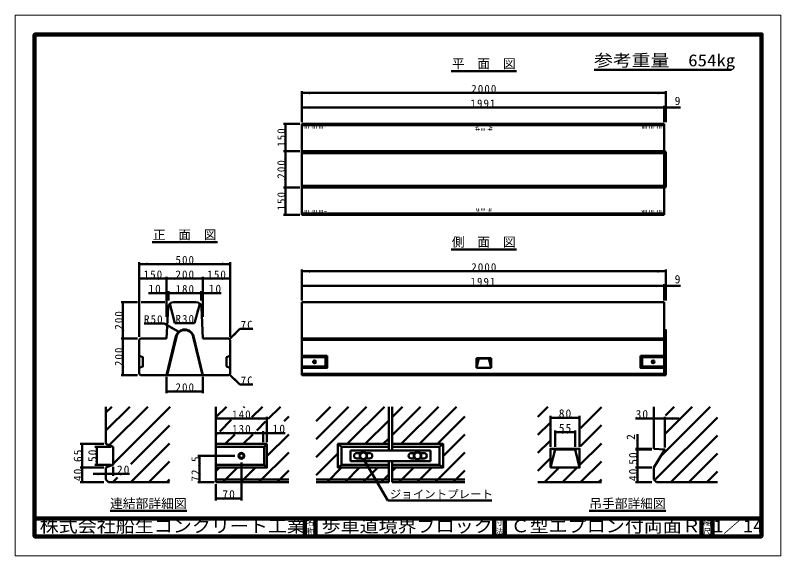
# Model space of a CAD drawing. Units: millimetres, scale not verified, with parts at other scales. Extents: x -2102 to 2102, y -1485 to 1485.
import ezdxf
from ezdxf.enums import TextEntityAlignment as Align

# ---------------------------------------------------------------- set-up
doc = ezdxf.new("R2010")
doc.units = ezdxf.units.MM
doc.header["$LTSCALE"] = 5
doc.linetypes.add('DOTTED', pattern=[1.75, 0.25, -1.5])
doc.layers.add('0-0_V-nasSTD', color=7, linetype='Continuous', lineweight=50)
doc.layers.add('0-1_0', color=7, linetype='Continuous', lineweight=50)
doc.styles.add('ＭＳ ゴシック', font='')
doc.styles.get('ＭＳ ゴシック').set_extended_font_data('MS Gothic')

msp = doc.modelspace()

# ---------------------------------------------------------------- linework, layer by layer
at = {"layer": '0-0_V-nasSTD', "lineweight": 100}
for p, q in [((-1997.5, 1380), (-1997.5, -1380)), ((-512.5, -1280), (-512.5, -1380)), ((-452.5, -1280), (-452.5, -1380)), ((527.5, -1280), (527.5, -1380)), ((587.5, -1280), (587.5, -1380)), ((1667.5, -1280), (1667.5, -1380)), ((1727.5, -1280), (1727.5, -1380)), ((-1997.5, -1380), (1997.5, -1380))]:
    msp.add_line(p, q, dxfattribs=at)
at = {"layer": '0-0_V-nasSTD'}
for p, q in [((-528.5, 1068.087), (-528.5, 898.087)), ((-528.5, 1058.087), (1471.5, 1058.087)), ((1471.5, 1068.087), (1471.5, 898.087)), ((-528.5, 978.087), (1462.5, 978.087)), ((1462.5, 988.087), (1462.5, 898.087)), ((1471.5, 978.087), (1462.5, 978.087)), ((1471.5, 978.087), (1551.5, 978.087)), ((-538.5, 888.087), (-628.5, 888.087)), ((-618.5, 738.087), (-618.5, 888.087)), ((-528.5, 888.087), (-528.5, 388.087)), ((1462.5, 888.087), (-528.5, 888.087)), ((1462.5, 888.087), (1462.5, 388.087)), ((1462.5, 881.087), (-528.5, 881.087)), ((-538.5, 738.087), (-628.5, 738.087)), ((-618.5, 738.087), (-618.5, 538.087)), ((-528.5, 738.087), (1462.5, 738.087)), ((-528.5, 728.087), (1462.5, 728.087)), ((1462.5, 738.087), (1471.5, 735.087)), ((1471.5, 735.087), (1471.5, 541.087)), ((-528.5, 548.087), (1462.5, 548.087)), ((-538.5, 538.087), (-628.5, 538.087)), ((-618.5, 538.087), (-618.5, 388.087)), ((-528.5, 538.087), (1462.5, 538.087)), ((1471.5, 541.087), (1462.5, 538.087)), ((-538.5, 388.087), (-628.5, 388.087)), ((1462.5, 395.087), (-528.5, 395.087)), ((1462.5, 388.087), (-528.5, 388.087)), ((-1421.5, 128.087), (-1421.5, -281.913)), ((-921.5, 128.087), (-921.5, -281.913)), ((-1421.5, 118.087), (-921.5, 118.087)), ((-528.5, 88.087), (-528.5, -81.913)), ((1471.5, 88.087), (1471.5, -81.913)), ((-1271.5, 48.087), (-1271.5, -171.913)), ((-1071.5, 48.087), (-1071.5, -171.913)), ((-528.5, 78.087), (1471.5, 78.087)), ((-1271.5, 38.087), (-1421.5, 38.087)), ((-1271.5, 38.087), (-1071.5, 38.087)), ((-1071.5, 38.087), (-921.5, 38.087)), ((1462.5, 8.087), (1462.5, -81.913)), ((-1271.5, -41.913), (-1371.5, -41.913)), ((-1271.5, -41.913), (-1261.5, -41.913)), ((-1261.5, -31.913), (-1261.5, -81.913)), ((-1261.5, -41.913), (-1081.5, -41.913)), ((-1081.5, -31.913), (-1081.5, -81.913)), ((-1081.5, -41.913), (-1071.5, -41.913)), ((-1071.5, -41.913), (-971.5, -41.913)), ((-528.5, -1.913), (1462.5, -1.913)), ((1471.5, -1.913), (1462.5, -1.913)), ((1471.5, -1.913), (1551.5, -1.913)), ((-1521.5, -91.913), (-1431.5, -91.913)), ((-1511.5, -91.913), (-1511.5, -291.913)), ((-1281.5, -91.913), (-1411.5, -91.913)), ((-1271.5, -291.913), (-1262.925, -120.415)), ((-1253.639, -100.177), (-1225.169, -206.428)), ((-1110.037, -91.913), (-1232.963, -91.913)), ((-1089.361, -100.177), (-1117.831, -206.428)), ((-1071.5, -291.913), (-1080.075, -120.415)), ((-528.5, -91.913), (-528.5, -491.913)), ((-528.5, -91.913), (1462.5, -91.913)), ((1462.5, -91.913), (1462.5, -491.913)), ((-1285.319, -208.259), (-1395.319, -208.259)), ((-1204.889, -254.695), (-1285.319, -208.259)), ((-1225.169, -206.428), (-1117.831, -206.428)), ((-925, -295.413), (-868.431, -238.844)), ((-868.431, -238.844), (-798.431, -238.844)), ((-1431.5, -291.913), (-1521.5, -291.913)), ((-1511.5, -291.913), (-1511.5, -491.913)), ((-1421.5, -298.913), (-1414.5, -291.913)), ((-1414.5, -291.913), (-1271.5, -291.913)), ((-1219.701, -278.621), (-1271.5, -491.913)), ((-1217.502, -282.279), (-1268.413, -491.913)), ((-1074.587, -491.913), (-1125.498, -282.279)), ((-1071.5, -491.913), (-1123.299, -278.621)), ((-528.5, -291.913), (1462.5, -291.913)), ((-528.5, -298.913), (1462.5, -298.913)), ((-528.5, -386.913), (-388.5, -386.913)), ((-388.5, -386.913), (-398.5, -394.413)), ((431.5, -399.913), (431.5, -451.913)), ((431.5, -399.913), (511.5, -399.913)), ((444, -401.913), (499, -401.913)), ((511.5, -399.913), (511.5, -451.913)), ((1462.5, -386.913), (1331.5, -386.913)), ((1331.5, -386.913), (1341.5, -394.413)), ((-528.5, -444.413), (-398.5, -444.413)), ((-398.5, -444.413), (-388.5, -451.913)), ((431.5, -451.913), (511.5, -451.913)), ((1341.5, -444.413), (1331.5, -451.913)), ((1462.5, -444.413), (1341.5, -444.413)), ((-1431.5, -491.913), (-1521.5, -491.913)), ((-928.5, -491.913), (-1414.5, -491.913)), ((-1271.5, -501.913), (-1271.5, -591.913)), ((-1071.5, -501.913), (-1071.5, -591.913)), ((-925, -488.413), (-868.431, -544.982)), ((-528.5, -484.913), (1462.5, -484.913)), ((-528.5, -491.913), (1471.5, -491.913)), ((-868.431, -544.982), (-798.431, -544.982)), ((-1271.5, -581.913), (-1071.5, -581.913)), ((-1605.412, -665.978), (-1605.412, -870.978)), ((-1605.412, -698.702), (-1572.689, -665.978)), ((-1605.412, -797.697), (-1473.694, -665.978)), ((-1586.913, -878.192), (-1374.699, -665.978)), ((-1565.412, -980.687), (-1251.859, -667.133)), ((-1000.412, -665.978), (-1000.412, -1080.978)), ((-1000.412, -723.702), (-942.689, -665.978)), ((-848.694, -670.978), (-843.694, -665.978)), ((-802.628, -723.907), (-744.699, -665.978)), ((-645.704, -665.978), (-713.341, -733.615)), ((-370.668, -665.978), (-450.412, -745.722)), ((-450.412, -844.717), (-271.673, -665.978)), ((-450.412, -943.712), (-172.678, -665.978)), ((-73.684, -665.978), (-278.684, -870.978)), ((-50.412, -665.978), (-50.412, -905.978)), ((-32.412, -665.978), (-32.412, -905.978)), ((-32.412, -723.702), (25.311, -665.978)), ((124.306, -665.978), (-32.412, -822.697)), ((18.301, -870.978), (223.301, -665.978)), ((322.296, -665.978), (117.296, -870.978)), ((824.09, -665.978), (767.588, -722.48)), ((1117.588, -669.465), (1002.293, -784.76)), ((1405.412, -665.978), (1405.412, -896.978)), ((1715.045, -665.978), (1443.464, -937.559)), ((1616.05, -665.978), (1469.052, -812.976)), ((1517.055, -665.978), (1469.052, -713.981)), ((-1000.412, -730.978), (-720.412, -730.978)), ((-979.279, -801.563), (-915.765, -738.049)), ((-727.483, -747.758), (-776.448, -796.722)), ((-720.412, -720.978), (-720.412, -860.978)), ((-625.673, -744.943), (-600.412, -719.682)), ((-179.689, -870.978), (-50.412, -741.702)), ((216.291, -870.978), (367.588, -719.682)), ((833.349, -755.714), (767.588, -821.475)), ((837.588, -716.978), (837.588, -886.978)), ((837.588, -726.978), (997.588, -726.978)), ((997.588, -716.978), (997.588, -886.978)), ((1405.412, -730.978), (1305.412, -730.978)), ((1405.412, -730.978), (1465.412, -730.978)), ((1409.226, -1070.792), (1755.412, -724.605)), ((1465.412, -720.978), (1465.412, -890.978)), ((1465.412, -730.978), (1545.412, -730.978)), ((-1467.544, -981.814), (-1255.412, -769.682)), ((862.588, -796.978), (862.588, -886.978)), ((972.588, -796.978), (972.588, -886.978)), ((1117.588, -768.46), (1003.261, -882.787)), ((-1000.412, -810.978), (-740.412, -810.978)), ((-1000.412, -822.697), (-994.61, -816.895)), ((-896.77, -818.049), (-949.699, -870.978)), ((-797.775, -818.049), (-850.704, -870.978)), ((-740.412, -800.978), (-740.412, -860.978)), ((-740.412, -810.978), (-720.412, -810.978)), ((-720.412, -810.978), (-620.412, -810.978)), ((-720.412, -938.676), (-600.412, -818.676)), ((-50.412, -840.697), (-80.694, -870.978)), ((247.588, -938.676), (367.588, -818.676)), ((862.588, -806.978), (972.588, -806.978)), ((1315.412, -896.978), (1315.412, -816.978)), ((1498.034, -1080.978), (1755.412, -823.6)), ((-1745.412, -870.978), (-1615.412, -870.978)), ((-1735.412, -1000.978), (-1735.412, -870.978)), ((-1605.412, -870.978), (-1565.412, -885.978)), ((-1467.714, -1080.978), (-1255.412, -868.676)), ((-1000.412, -870.978), (-720.412, -870.978)), ((-720.412, -870.978), (-735.412, -885.978)), ((-50.412, -870.978), (-330.412, -870.978)), ((-330.412, -870.978), (-310.412, -885.978)), ((-32.412, -870.978), (247.588, -870.978)), ((247.588, -870.978), (227.588, -885.978)), ((833.349, -854.709), (767.588, -920.47)), ((997.588, -987.455), (1117.588, -867.455)), ((-1665.412, -885.978), (-1575.412, -885.978)), ((-1655.412, -985.978), (-1655.412, -885.978)), ((-1565.412, -885.978), (-1565.412, -985.978)), ((-763.719, -1080.978), (-600.412, -917.671)), ((-330.412, -922.707), (-450.412, -1042.707)), ((-261.412, -905.978), (-261.412, -965.978)), ((-261.412, -905.978), (178.588, -905.978)), ((-226.412, -920.978), (-204.269, -920.978)), ((-176.556, -920.978), (-156.412, -920.978)), ((73.588, -920.978), (93.731, -920.978)), ((121.444, -920.978), (143.588, -920.978)), ((178.588, -905.978), (178.588, -965.978)), ((204.281, -1080.978), (367.588, -917.671)), ((837.588, -896.978), (837.588, -1000.978)), ((837.588, -896.978), (997.588, -896.978)), ((862.588, -900.978), (972.588, -900.978)), ((997.588, -896.978), (997.588, -1000.978)), ((1305.412, -896.978), (1395.412, -896.978)), ((1305.412, -900.978), (1395.412, -900.978)), ((1597.029, -1080.978), (1755.412, -922.595)), ((-896.412, -935.978), (-1100.412, -935.978)), ((-1090.412, -935.978), (-1090.412, -1080.978)), ((-261.412, -965.978), (178.588, -965.978)), ((-226.412, -950.978), (-204.269, -950.978)), ((-181.412, -965.978), (-56.412, -1182.484)), ((-176.556, -950.978), (-156.412, -950.978)), ((-50.412, -1080.978), (-50.412, -965.978)), ((-32.412, -1080.978), (-32.412, -965.978)), ((73.588, -950.978), (93.731, -950.978)), ((121.444, -950.978), (143.588, -950.978)), ((143.588, -950.978), (143.588, -950.978)), ((837.588, -949.465), (767.588, -1019.465)), ((1003.06, -1080.978), (1117.588, -966.45)), ((-1745.412, -1000.978), (-1615.412, -1000.978)), ((-1735.412, -1080.978), (-1735.412, -1000.978)), ((-1665.412, -985.978), (-1575.412, -985.978)), ((-1565.412, -985.978), (-1605.412, -1000.978)), ((-1605.412, -1000.978), (-1605.412, -1066.978)), ((-1565.412, -995.978), (-1565.412, -1045.978)), ((-1368.719, -1080.978), (-1255.412, -967.671)), ((-1000.412, -985.978), (-735.412, -985.978)), ((-1000.412, -1020.687), (-980.704, -1000.978)), ((-961.709, -1080.978), (-881.709, -1000.978)), ((-862.714, -1080.978), (-782.714, -1000.978)), ((-860.412, -971.978), (-860.412, -1180.978)), ((-735.412, -985.978), (-720.412, -1000.978)), ((-389.689, -1080.978), (-309.689, -1000.978)), ((-310.412, -985.978), (-330.412, -1000.978)), ((-50.412, -985.978), (-310.412, -985.978)), ((-210.694, -1000.978), (-290.694, -1080.978)), ((-191.699, -1080.978), (-111.699, -1000.978)), ((-32.412, -985.978), (227.588, -985.978)), ((-12.704, -1000.978), (-32.412, -1020.687)), ((6.291, -1080.978), (86.291, -1000.978)), ((105.286, -1080.978), (185.286, -1000.978)), ((227.588, -985.978), (247.588, -1000.978)), ((885.07, -1000.978), (805.07, -1080.978)), ((837.588, -1000.978), (997.588, -1000.978)), ((904.065, -1080.978), (984.065, -1000.978)), ((1305.412, -1000.978), (1395.412, -1000.978)), ((-1675.412, -1035.978), (-1605.412, -1035.978)), ((-664.724, -1080.978), (-600.412, -1016.666)), ((-50.412, -1038.687), (-92.704, -1080.978)), ((303.276, -1080.978), (367.588, -1016.666)), ((1696.024, -1080.978), (1755.412, -1021.59)), ((-1745.412, -1080.978), (-1615.412, -1080.978)), ((-1605.412, -1066.978), (-1591.412, -1080.978)), ((-1255.412, -1080.978), (-1591.412, -1080.978)), ((-1566.709, -1080.978), (-1541.521, -1055.79)), ((-1269.724, -1080.978), (-1255.412, -1066.666)), ((-1010.412, -1080.978), (-1100.412, -1080.978)), ((-1000.412, -1066.978), (-600.412, -1066.978)), ((-1000.412, -1080.978), (-600.412, -1080.978)), ((-1000.412, -1180.978), (-1000.412, -1090.978)), ((-50.412, -1066.978), (-450.412, -1066.978)), ((-50.412, -1080.978), (-450.412, -1080.978)), ((-32.412, -1066.978), (367.588, -1066.978)), ((-32.412, -1080.978), (367.588, -1080.978)), ((767.588, -1080.978), (1117.588, -1080.978)), ((1102.055, -1080.978), (1117.588, -1065.445)), ((1305.412, -1080.978), (1395.412, -1080.978)), ((1405.412, -1066.978), (1419.412, -1080.978)), ((1419.412, -1080.978), (1755.412, -1080.978)), ((-1000.412, -1170.978), (-860.412, -1170.978)), ((-56.412, -1182.484), (514.838, -1182.484))]:
    msp.add_line(p, q, dxfattribs=at)
at = {"layer": '0-0_V-nasSTD', "linetype": 'DOTTED'}
for p, q in [((-398.5, 868.087), (-388.5, 888.087)), ((431.5, 858.087), (431.5, 888.087)), ((444, 858.087), (431.5, 888.087)), ((499, 858.087), (511.5, 888.087)), ((1342.5, 868.087), (1331.5, 888.087)), ((-528.5, 868.087), (-398.5, 868.087)), ((1462.5, 868.087), (1342.5, 868.087)), ((-528.5, 408.087), (-398.5, 408.087)), ((-398.5, 408.087), (-388.5, 388.087)), ((431.5, 418.087), (431.5, 388.087)), ((444, 418.087), (431.5, 388.087)), ((499, 418.087), (511.5, 388.087)), ((1342.5, 408.087), (1331.5, 388.087)), ((1462.5, 408.087), (1342.5, 408.087))]:
    msp.add_line(p, q, dxfattribs=at)
at = {"layer": '0-0_V-nasSTD', "lineweight": 18}
for points in [[(-2102.5, -1485), (-2102.5, 1485), (2102.5, 1485), (2102.5, -1485)], [(-2002.5, -1385), (-2002.5, 1385), (2002.5, 1385), (2002.5, -1385)]]:
    msp.add_lwpolyline(points, close=True, dxfattribs=at)
at = {"layer": '0-0_V-nasSTD', "lineweight": 100}
msp.add_lwpolyline([(1997.5, -1380), (1997.5, 1380), (-1997.5, 1380)], dxfattribs=at)
at = {"layer": '0-0_V-nasSTD', "linetype": 'DOTTED'}
for points in [[(431.5, 858.087), (511.5, 858.087), (511.5, 888.087)], [(431.5, 418.087), (511.5, 418.087), (511.5, 388.087)]]:
    msp.add_lwpolyline(points, dxfattribs=at)
at = {"layer": '0-0_V-nasSTD'}
for points in [[(1462.5, -241.913), (1471.5, -244.913), (1471.5, -491.913)], [(-921.5, -298.913), (-928.5, -291.913), (-1071.5, -291.913)], [(-1421.5, -298.913), (-1421.5, -484.913), (-1414.5, -491.913)], [(-921.5, -298.913), (-921.5, -484.913), (-928.5, -491.913)], [(-1421.5, -386.913), (-1401.5, -394.413), (-1401.5, -444.413), (-1421.5, -451.913)], [(-921.5, -386.913), (-941.5, -394.413), (-941.5, -444.413), (-921.5, -451.913)], [(-528.5, -451.913), (-388.5, -451.913), (-388.5, -386.913)], [(-528.5, -394.413), (-398.5, -394.413), (-398.5, -444.413)], [(431.5, -399.913), (444, -401.913), (431.5, -451.913)], [(511.5, -399.913), (499, -401.913), (511.5, -451.913)], [(1462.5, -451.913), (1331.5, -451.913), (1331.5, -386.913)], [(1462.5, -394.413), (1341.5, -394.413), (1341.5, -444.413)], [(-720.412, -870.978), (-720.412, -1000.978), (-1000.412, -1000.978), (-1000.412, -870.978)], [(-50.412, -1000.978), (-330.412, -1000.978), (-330.412, -870.978)], [(-50.412, -870.978), (-330.412, -870.978), (-330.412, -1000.978), (-50.412, -1000.978)], [(-32.412, -1000.978), (247.588, -1000.978), (247.588, -870.978)], [(-32.412, -870.978), (247.588, -870.978), (247.588, -1000.978), (-32.412, -1000.978)], [(-1000.412, -885.978), (-735.412, -885.978), (-735.412, -985.978)], [(-50.412, -885.978), (-310.412, -885.978), (-310.412, -985.978)], [(-32.412, -885.978), (227.588, -885.978), (227.588, -985.978)], [(837.588, -896.978), (862.588, -900.978), (837.588, -1000.978)], [(997.588, -896.978), (972.588, -900.978), (997.588, -1000.978)], [(1315.412, -896.978), (1315.412, -900.978), (1315.412, -1000.978), (1315.412, -1080.978)], [(1405.412, -896.978), (1465.412, -900.978), (1405.412, -1000.978)], [(1405.412, -896.978), (1465.412, -900.978), (1405.412, -1000.978), (1405.412, -1066.978)], [(-1605.412, -1035.978), (-1565.412, -1035.978), (-1475.412, -1035.978)]]:
    msp.add_lwpolyline(points, dxfattribs=at)
for points in [[(-210.331, -924.478), (-190.412, -912.978), (-170.494, -924.478), (-170.494, -947.478), (-190.412, -958.978), (-210.331, -947.478)], [(87.669, -924.478), (107.588, -912.978), (127.506, -924.478), (127.506, -947.478), (107.588, -958.978), (87.669, -947.478)], [(837.588, -1000.978), (837.588, -896.978), (997.588, -896.978), (997.588, -1000.978)]]:
    msp.add_lwpolyline(points, close=True, dxfattribs=at)
for centre, radius in [((-458.5, -419.413), 8), ((-458.5, -419.413), 6), ((1401.5, -419.413), 8), ((1401.5, -419.413), 6), ((-860.412, -935.978), 16), ((-860.412, -935.978), 12), ((-190.412, -935.978), 18), ((107.588, -935.978), 18)]:
    msp.add_circle(centre, radius, dxfattribs=at)
for centre, radius, start, end in [((-1232.963, -121.913), 30, 90, 177.1376), ((-1110.037, -121.913), 30, 2.8624, 90), ((-1171.5, -291.913), 50, 15.41704, 164.58296), ((-1171.5, -291.913), 47, 11.82811, 168.17189), ((-226.412, -935.978), 15, 90, 270), ((-156.412, -935.978), 15, 270, 90), ((73.588, -935.978), 15, 90, 270), ((143.588, -935.978), 15, 270, 90)]:
    msp.add_arc(centre, radius, start, end, dxfattribs=at)
for points in [[(-528.5, 1058.087), (-483.5, 1050.587), (-483.5, 1065.587)], [(1426.5, 1050.587), (1426.5, 1065.587), (1471.5, 1058.087)], [(-528.5, 978.087), (-483.5, 970.587), (-483.5, 985.587)], [(1417.5, 970.587), (1417.5, 985.587), (1462.5, 978.087)], [(1471.5, 978.087), (1516.5, 970.587), (1516.5, 985.587)], [(-626, 843.087), (-618.5, 888.087), (-611, 843.087)], [(-626, 783.087), (-618.5, 738.087), (-611, 783.087)], [(-626, 693.087), (-618.5, 738.087), (-611, 693.087)], [(-626, 583.087), (-618.5, 538.087), (-611, 583.087)], [(-626, 493.087), (-618.5, 538.087), (-611, 493.087)], [(-626, 433.087), (-618.5, 388.087), (-611, 433.087)], [(-1421.5, 118.087), (-1376.5, 110.587), (-1376.5, 125.587)], [(-966.5, 110.587), (-966.5, 125.587), (-921.5, 118.087)], [(-528.5, 78.087), (-483.5, 70.587), (-483.5, 85.587)], [(1426.5, 70.587), (1426.5, 85.587), (1471.5, 78.087)], [(-1421.5, 38.087), (-1376.5, 30.587), (-1376.5, 45.587)], [(-1316.5, 30.587), (-1316.5, 45.587), (-1271.5, 38.087)], [(-1271.5, 38.087), (-1226.5, 30.587), (-1226.5, 45.587)], [(-1116.5, 30.587), (-1116.5, 45.587), (-1071.5, 38.087)], [(-1071.5, 38.087), (-1026.5, 30.587), (-1026.5, 45.587)], [(-966.5, 30.587), (-966.5, 45.587), (-921.5, 38.087)], [(-528.5, -1.913), (-483.5, -9.413), (-483.5, 5.587)], [(1417.5, -9.413), (1417.5, 5.587), (1462.5, -1.913)], [(1471.5, -1.913), (1516.5, -9.413), (1516.5, 5.587)], [(-1316.5, -49.413), (-1316.5, -34.413), (-1271.5, -41.913)], [(-1261.5, -41.913), (-1216.5, -49.413), (-1216.5, -34.413)], [(-1126.5, -49.413), (-1126.5, -34.413), (-1081.5, -41.913)], [(-1071.5, -41.913), (-1026.5, -49.413), (-1026.5, -34.413)], [(-1519, -136.913), (-1511.5, -91.913), (-1504, -136.913)], [(-1253.639, -100.177), (-1249.237, -145.584), (-1234.748, -141.702)], [(-1108.252, -141.702), (-1093.763, -145.584), (-1089.361, -100.177)], [(-1519, -246.913), (-1511.5, -291.913), (-1504, -246.913)], [(-1247.61, -238.69), (-1240.11, -225.7), (-1204.889, -254.695)], [(-1519, -336.913), (-1511.5, -291.913), (-1504, -336.913)], [(-925, -295.413), (-898.483, -258.29), (-887.877, -268.896)], [(-1519, -446.913), (-1511.5, -491.913), (-1504, -446.913)], [(-925, -488.413), (-898.483, -525.536), (-887.877, -514.929)], [(-1271.5, -581.913), (-1226.5, -589.413), (-1226.5, -574.413)], [(-1116.5, -589.413), (-1116.5, -574.413), (-1071.5, -581.913)], [(-1000.412, -730.978), (-955.412, -738.478), (-955.412, -723.478)], [(-765.412, -738.478), (-765.412, -723.478), (-720.412, -730.978)], [(837.588, -726.978), (882.588, -734.478), (882.588, -719.478)], [(952.588, -734.478), (952.588, -719.478), (997.588, -726.978)], [(1360.412, -738.478), (1360.412, -723.478), (1405.412, -730.978)], [(1465.412, -730.978), (1510.412, -738.478), (1510.412, -723.478)], [(-1000.412, -810.978), (-955.412, -818.478), (-955.412, -803.478)], [(-785.412, -818.478), (-785.412, -803.478), (-740.412, -810.978)], [(-720.412, -810.978), (-675.412, -818.478), (-675.412, -803.478)], [(862.588, -806.978), (907.588, -814.478), (907.588, -799.478)], [(927.588, -814.478), (927.588, -799.478), (972.588, -806.978)], [(-1742.912, -915.978), (-1735.412, -870.978), (-1727.912, -915.978)], [(1307.912, -851.978), (1315.412, -896.978), (1322.912, -851.978)], [(-1662.912, -930.978), (-1655.412, -885.978), (-1647.912, -930.978)], [(1307.912, -945.978), (1315.412, -900.978), (1322.912, -945.978)], [(-1742.912, -955.978), (-1735.412, -1000.978), (-1727.912, -955.978)], [(-1662.912, -940.978), (-1655.412, -985.978), (-1647.912, -940.978)], [(-1097.912, -980.978), (-1090.412, -935.978), (-1082.912, -980.978)], [(-181.412, -965.978), (-165.407, -1008.699), (-152.417, -1001.199)], [(1307.912, -955.978), (1315.412, -1000.978), (1322.912, -955.978)], [(-1742.912, -1045.978), (-1735.412, -1000.978), (-1727.912, -1045.978)], [(1307.912, -1045.978), (1315.412, -1000.978), (1322.912, -1045.978)], [(-1742.912, -1035.978), (-1735.412, -1080.978), (-1727.912, -1035.978)], [(-1650.412, -1043.478), (-1650.412, -1028.478), (-1605.412, -1035.978)], [(-1565.412, -1035.978), (-1520.412, -1043.478), (-1520.412, -1028.478)], [(-1097.912, -1035.978), (-1090.412, -1080.978), (-1082.912, -1035.978)], [(1307.912, -1035.978), (1315.412, -1080.978), (1322.912, -1035.978)], [(-1000.412, -1170.978), (-955.412, -1178.478), (-955.412, -1163.478)], [(-905.412, -1178.478), (-905.412, -1163.478), (-860.412, -1170.978)]]:
    msp.add_solid(points, dxfattribs=at)
at = {"layer": '0-1_0'}
for p, q in [((292, 1178.087), (651, 1178.087)), ((1832.5, 1184.806), (1077, 1184.806)), ((-1351, 238.087), (-992, 238.087)), ((292, 198.087), (651, 198.087)), ((-1581.435, -1238.88), (-1160.175, -1238.88)), ((1050.87, -1238.88), (1472.13, -1238.88))]:
    msp.add_line(p, q, dxfattribs=at)
at = {"layer": '0-1_0', "lineweight": 100}
msp.add_line((-1997.5, -1280), (1997.5, -1280), dxfattribs=at)

# ---------------------------------------------------------------- texts
at = {"layer": '0-0_V-nasSTD', "style": 'ＭＳ ゴシック'}
for s, height, width, p in [('参考重量\u3000654kg', 65.98, 1.15, (1077, 1184.806)), ('ジョイントプレート', 43.99, 1.05, (-45.162, -1182.484)), ('株式会社船生コンクリート工業', 69.65, 1.1, (-1968.683, -1377.5)), ('歩車道境界ブロック', 69.65, 1.1, (-420, -1377.53)), ('Ｃ型エプロン付両面Ｒ', 69.65, 1.1, (618.75, -1377.492)), ('1／14', 69.65, 1.15, (1732.5, -1377.418))]:
    msp.add_text(s, height=height, dxfattribs=dict(at, width=width)).set_placement(p, align=Align.BOTTOM_LEFT)
for s, height, p in [('平\u3000面\u3000図', 51.32, (296, 1178.087)), ('9', 45.82, (1520.25, 978.087)), ('正\u3000面\u3000図', 51.32, (-1347, 238.087)), ('側\u3000面\u3000図', 51.32, (296, 198.087)), ('9', 45.82, (1520.25, -1.913)), ('連結部詳細図', 51.32, (-1581.435, -1238.88)), ('吊手部詳細図', 51.32, (1050.87, -1238.88)), ('名', 30.79, (-503.518, -1326.001)), ('寸', 30.79, (536.482, -1326.001)), ('縮', 30.79, (1676.482, -1326.001)), ('称', 30.79, (-503.524, -1375.99)), ('法', 30.79, (536.476, -1375.99)), ('尺', 30.79, (1676.476, -1375.99))]:
    msp.add_text(s, height=height, dxfattribs=at).set_placement(p, align=Align.BOTTOM_LEFT)
msp.add_text('2', height=45.82, rotation=90, dxfattribs=at).set_placement((1315.412, -848.228), align=Align.BOTTOM_LEFT)
at = {"layer": '0-0_V-nasSTD', "attachment_point": 7, "style": 'ＭＳ ゴシック'}
for s, insert, char_height in [('\\T1.2;2000', (402.5, 1058.087), 43.99), ('\\T1.2;1991', (398, 978.087), 43.99), ('\\T1.2;500', (-1222.5, 118.087), 43.99), ('\\T1.2;2000', (402.5, 78.087), 43.99), ('\\T1.2;150', (-1397.5, 38.087), 43.99), ('\\T1.2;200', (-1222.5, 38.087), 43.99), ('\\T1.2;150', (-1047.5, 38.087), 43.99), ('\\T1.2;1991', (398, -1.913), 43.99), ('\\T1.19;10', (-1371.5, -41.913), 45.82), ('\\T1.2;180', (-1222.5, -41.913), 43.99), ('\\T1.19;10', (-1040, -41.913), 45.82), ('\\T1.2;R50', (-1395.319, -208.259), 43.99), ('\\T1.2;R30', (-1222.5, -206.428), 43.99), ('\\T1.2;7C', (-864.431, -238.844), 43.99), ('\\T1.2;7C', (-864.431, -544.982), 43.99), ('\\T1.2;200', (-1222.5, -581.913), 43.99), ('\\T1.2;140', (-911.412, -730.978), 43.99), ('\\T1.19;80', (883.338, -726.978), 45.82), ('\\T1.19;30', (1305.412, -730.978), 45.82), ('\\T1.2;130', (-911.412, -810.978), 43.99), ('\\T1.19;10', (-688.912, -810.978), 45.82), ('\\T1.19;55', (883.338, -806.978), 45.82), ('\\T1.19;20', (-1543.912, -1035.978), 45.82), ('\\T1.19;70', (-964.662, -1170.978), 45.82)]:
    msp.add_mtext(s, dxfattribs=dict(at, insert=insert, char_height=char_height))
at = {"layer": '0-0_V-nasSTD', "attachment_point": 7, "rotation": 90, "style": 'ＭＳ ゴシック'}
for s, insert, char_height in [('\\T1.2;150', (-618.5, 762.087), 43.99), ('\\T1.2;200', (-618.5, 587.087), 43.99), ('\\T1.2;150', (-618.5, 412.087), 43.99), ('\\T1.2;200', (-1511.5, -242.913), 43.99), ('\\T1.2;200', (-1511.5, -442.913), 43.99), ('\\T1.19;65', (-1735.412, -970.228), 45.82), ('\\T1.19;50', (-1655.412, -970.228), 45.82), ('\\T1.19;50', (1315.412, -985.228), 45.82), ('\\T1.2;72.5', (-1090.412, -1077.478), 43.99), ('\\T1.19;40', (-1735.412, -1075.228), 45.82), ('\\T1.19;40', (1315.412, -1075.228), 45.82)]:
    msp.add_mtext(s, dxfattribs=dict(at, insert=insert, char_height=char_height))

doc.saveas('drawing.dxf')
